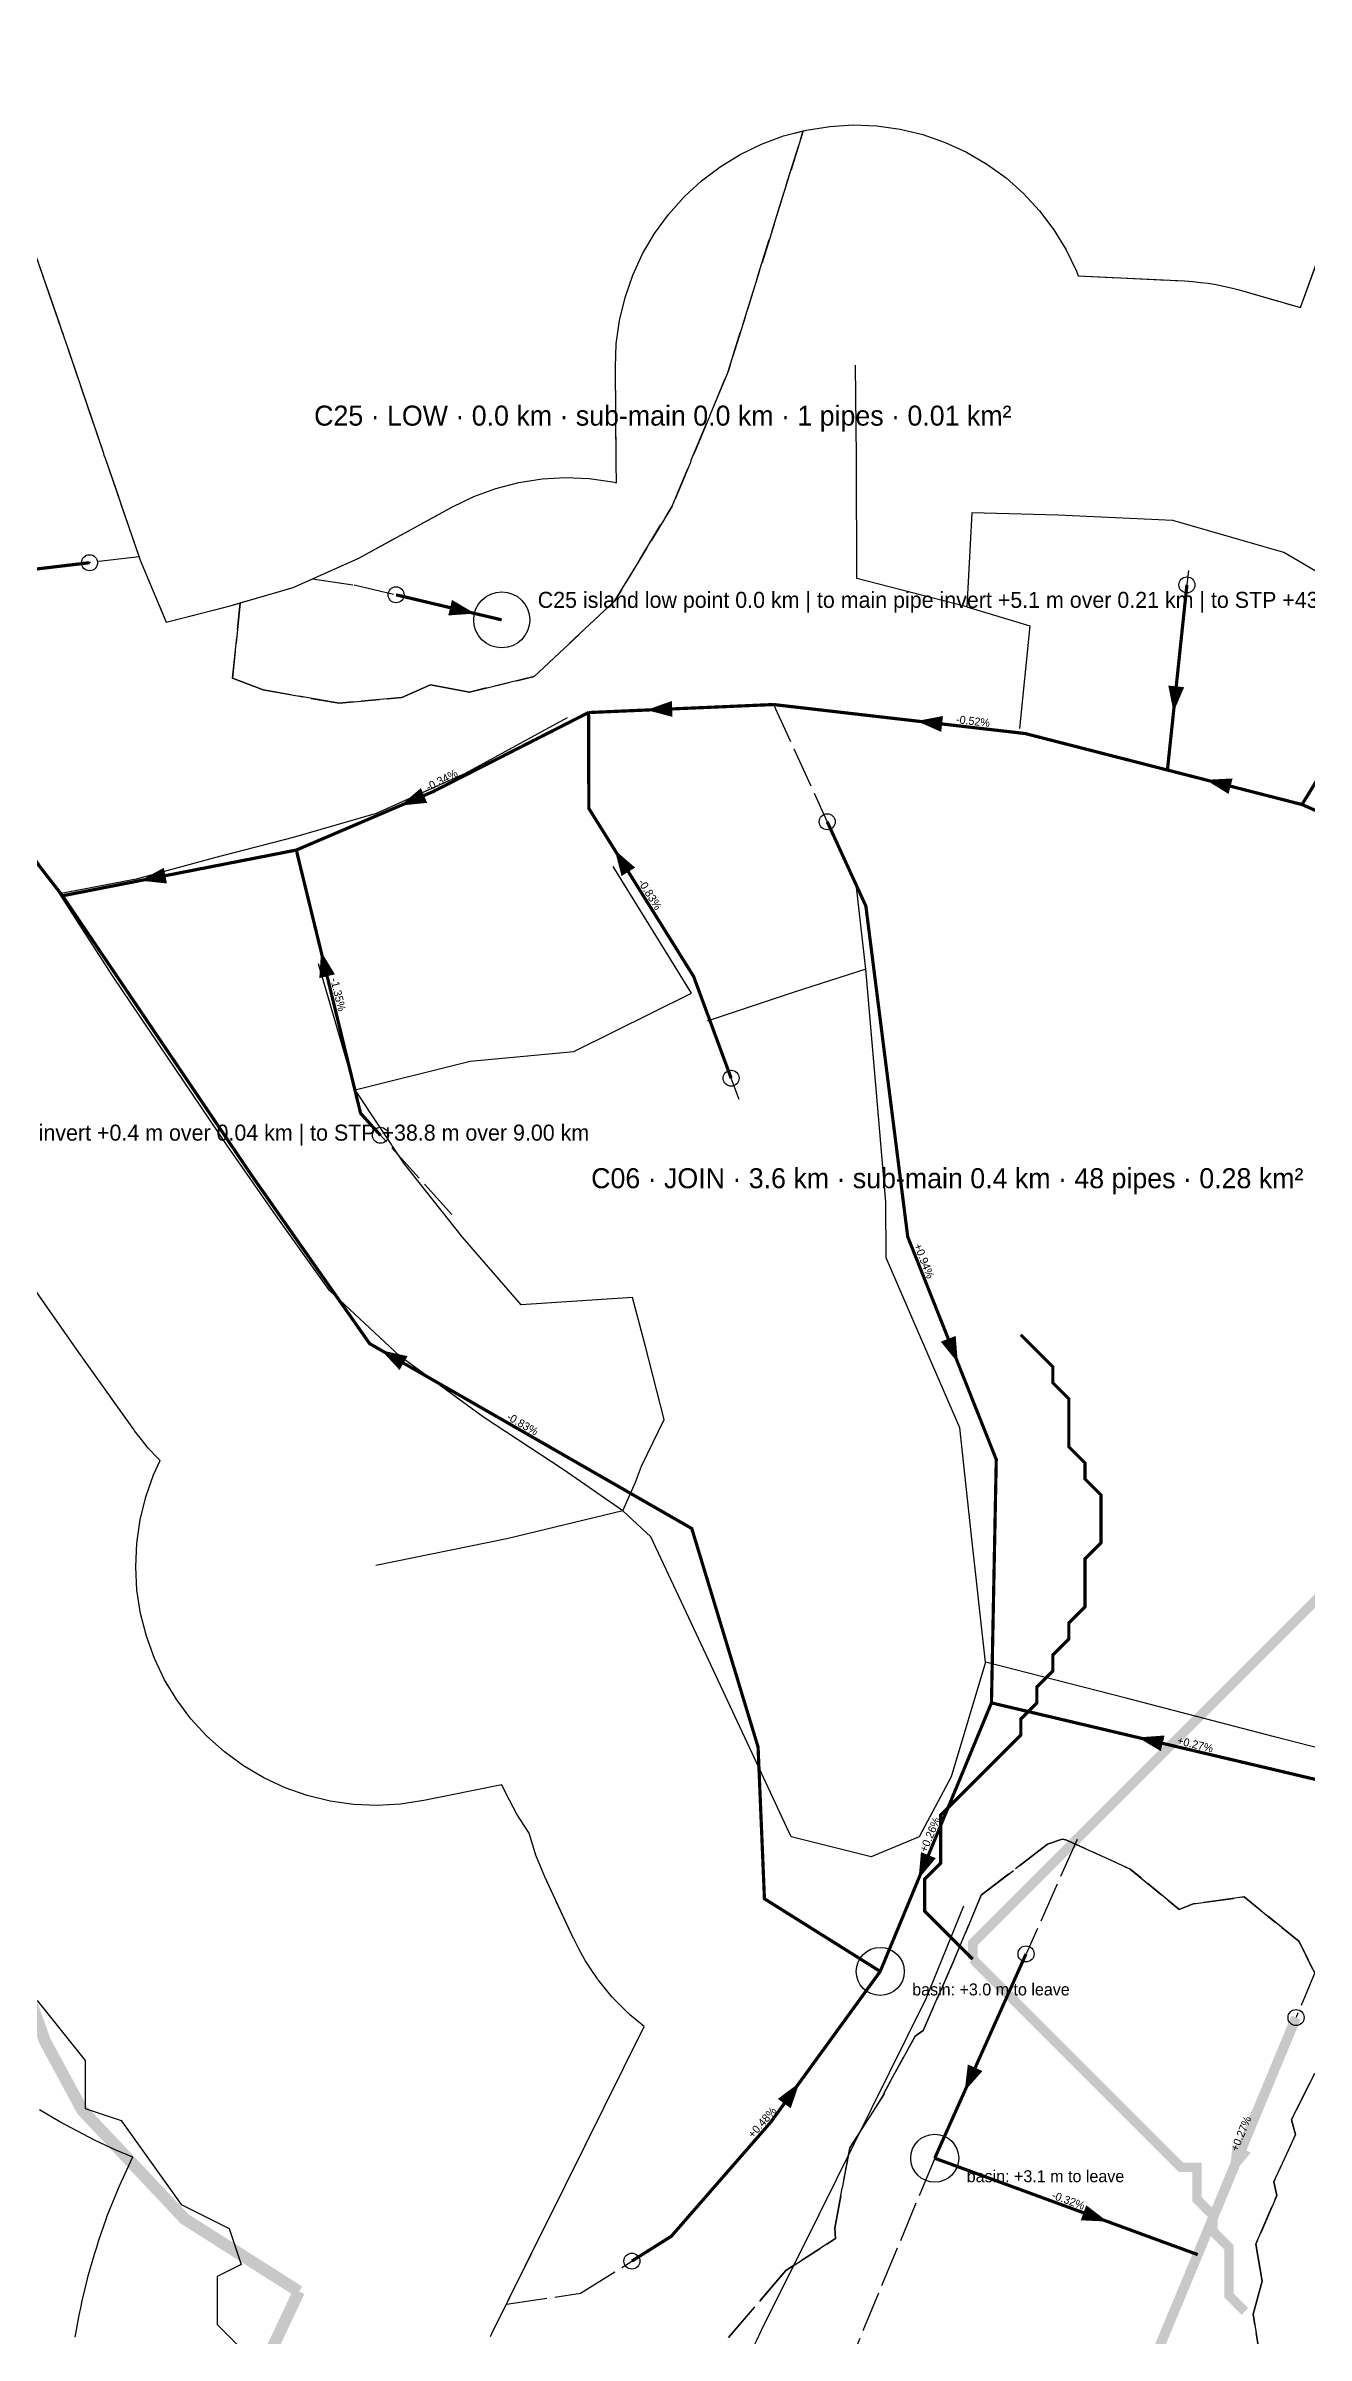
# Model space of a CAD drawing. Header units: metres. Extents: x 441395 to 476894, y 2561381 to 2578972.
# Drawn here: x 450016 to 450331, y 2570173 to 2570745 of the extents above; entities that cross this region are included whole.
import ezdxf
from ezdxf.enums import TextEntityAlignment as Align

# ---------------------------------------------------------------- set-up
doc = ezdxf.new("R2010")
doc.units = ezdxf.units.M
doc.header["$LTSCALE"] = 8
doc.linetypes.add('DASHDOT', pattern=[3.556, 2.54, -0.508, 0, -0.508])
doc.linetypes.add('DASHED', pattern=[1.524, 1.27, -0.254])
for name, color, linetype in [('A_ARROWS', 7, 'Continuous'), ('A_BASINS', 1, 'Continuous'), ('A_BRANCH', 7, 'Continuous'), ('A_BUILT_2006', 252, 'Continuous'), ('A_CATCH_LABEL', 7, 'Continuous'), ('A_CATCHMENTS', 7, 'Continuous'), ('A_ENVELOPE', 3, 'Continuous'), ('A_GRADIENT', 8, 'Continuous'), ('A_HEAD_GAP', 8, 'Continuous'), ('A_HEADS', 8, 'Continuous'), ('A_LATERAL', 7, 'Continuous'), ('A_MAIN_PIPE', 5, 'Continuous'), ('A_OUTLET_LABEL', 7, 'Continuous'), ('A_OUTLETS', 7, 'Continuous'), ('A_STREAMS', 5, 'Continuous'), ('A_SUBMAIN', 7, 'Continuous'), ('A_WADI', 4, 'Continuous')]:
    doc.layers.add(name, color=color, linetype=linetype)

msp = doc.modelspace()

# ---------------------------------------------------------------- linework, layer by layer
at = {"layer": 'A_ARROWS', "color": 1}
for points in [[(450123.73, 2570602.85), (450117.04, 2570602.38), (450117.96, 2570606.27)], [(450246.09, 2570233.56), (450246.88, 2570240.22), (450250.53, 2570238.58)], [(450312.23, 2570211.77), (450312.99, 2570220.12), (450317.61, 2570218.2)], [(450281.79, 2570200.95), (450275.09, 2570201.28), (450276.47, 2570205.03)]]:
    msp.add_solid(points, dxfattribs=at)
at = {"layer": 'A_ARROWS', "color": 3}
for points in [[(450298.28, 2570578.27), (450296.96, 2570584.85), (450300.94, 2570584.43)], [(450166.59, 2570578.74), (450172.9, 2570581.01), (450173.08, 2570577.02)], [(450234.09, 2570575.99), (450240.67, 2570577.24), (450240.22, 2570573.27)], [(450105.1, 2570554.86), (450110.19, 2570559.22), (450111.77, 2570555.54)], [(450306.33, 2570561.29), (450313.03, 2570561.63), (450312.03, 2570557.76)], [(450158.66, 2570543.74), (450163.74, 2570539.37), (450160.34, 2570537.25)], [(450040.09, 2570536.11), (450045.98, 2570539.31), (450046.75, 2570535.38)], [(450085.25, 2570518.43), (450088.71, 2570512.68), (450084.82, 2570511.74)], [(450244.36, 2570415.64), (450240.13, 2570420.85), (450243.85, 2570422.32)], [(450100.32, 2570418.7), (450106.87, 2570417.25), (450104.87, 2570413.78)], [(450289.35, 2570321.95), (450296.03, 2570322.43), (450295.11, 2570318.53)], [(450234.57, 2570286.62), (450235.17, 2570293.3), (450238.87, 2570291.77)], [(450204.77, 2570235.62), (450202.63, 2570229.27), (450199.39, 2570231.62)]]:
    msp.add_solid(points, dxfattribs=at)
at = {"layer": 'A_BASINS', "color": 1}
for centre in [(450224.98, 2570263.47), (450238.6, 2570216.79)]:
    msp.add_circle(centre, 6, dxfattribs=at)
at = {"layer": 'A_BRANCH', "color": 3, "const_width": 0.8}
msp.add_lwpolyline([(450211.74, 2570550.82), (450221.39, 2570529.76), (450231.86, 2570447.08), (450253.98, 2570391.42), (450252.78, 2570330.59)], dxfattribs=at)
at = {"layer": 'A_BUILT_2006', "color": 252}
for points in [[(450219.03, 2570640.75), (450219.02, 2570641.85), (450218.8, 2570664.96)], [(450219.11, 2570611.6), (450219.03, 2570640.75)], [(450247.84, 2570628.03), (450246.62, 2570604.49)], [(450269.45, 2570627.46), (450247.84, 2570628.03)], [(450298.13, 2570626.07), (450269.45, 2570627.46)], [(450325.87, 2570618.11), (450298.13, 2570626.07)], [(450358.1, 2570599.18), (450325.87, 2570618.11)], [(450246.62, 2570604.49), (450219.11, 2570611.6)], [(450246.62, 2570604.49), (450262.38, 2570599.78)], [(450262.38, 2570599.78), (450259.78, 2570574.11)], [(450121.37, 2570562.94), (450146.86, 2570576.84)], [(450019.93, 2570532.89), (450000.65, 2570560.75)], [(450099.07, 2570552.93), (450121.37, 2570562.94)], [(450078.39, 2570546.93), (450099.07, 2570552.93)], [(450058.73, 2570541.85), (450078.39, 2570546.93)], [(450019.93, 2570532.89), (450039.48, 2570536.61)], [(450039.48, 2570536.61), (450058.73, 2570541.85)], [(450177.8, 2570507.99), (450158.21, 2570539.67)], [(450033.22, 2570512.23), (450019.93, 2570532.89)], [(450221.41, 2570513.99), (450218.98, 2570535.18)], [(450093.77, 2570483.83), (450084.61, 2570515.27)], [(450221.41, 2570513.99), (450203.47, 2570508.19)], [(450223.95, 2570484.1), (450221.41, 2570513.99)], [(450046.87, 2570492), (450033.22, 2570512.23)], [(450148.44, 2570493.36), (450177.8, 2570507.99)], [(450203.47, 2570508.19), (450181.73, 2570500.97)], [(450061.77, 2570469.93), (450046.87, 2570492)], [(450093.77, 2570483.83), (450122.54, 2570491.01)], [(450122.54, 2570491.01), (450148.44, 2570493.36)], [(450105.9, 2570465.47), (450093.77, 2570483.83)], [(450226.37, 2570455.74), (450223.95, 2570484.1)], [(450074.49, 2570451.74), (450061.77, 2570469.93)], [(450120.56, 2570446.99), (450105.9, 2570465.47)], [(450087.35, 2570433.64), (450074.49, 2570451.74)], [(450233.16, 2570426.41), (450226.49, 2570441.83), (450226.37, 2570455.74)], [(450135.25, 2570430.04), (450120.56, 2570446.99)], [(450104.94, 2570417.21), (450087.35, 2570433.64)], [(450163.11, 2570431.88), (450135.25, 2570430.04)], [(450166.33, 2570419.65), (450163.11, 2570431.88)], [(450244.85, 2570399.37), (450233.16, 2570426.41)], [(450125.81, 2570402.03), (450104.94, 2570417.21)], [(450165.29, 2570389.73), (450171, 2570401.43), (450166.33, 2570419.65)], [(450145.74, 2570388.9), (450125.81, 2570402.03)], [(450247.82, 2570372.34), (450244.85, 2570399.37)], [(450160.67, 2570378.6), (450145.74, 2570388.9)], [(450160.67, 2570378.6), (450163.84, 2570385.73), (450165.29, 2570389.73)], [(450160.67, 2570378.6), (450131.64, 2570371.62)], [(450177.8, 2570350.47), (450167.7, 2570372.11), (450160.67, 2570378.6)], [(450131.64, 2570371.62), (450098.93, 2570364.94)], [(450251.3, 2570340.79), (450247.82, 2570372.34)], [(450192.95, 2570318), (450177.8, 2570350.47)], [(450251.3, 2570340.79), (450242.7, 2570312.11)], [(450286.45, 2570331.74), (450251.3, 2570340.79)], [(450323.53, 2570322.08), (450286.45, 2570331.74)], [(450355.6, 2570313.85), (450323.53, 2570322.08)], [(450202.7, 2570297.11), (450192.95, 2570318)], [(450242.7, 2570312.11), (450234.7, 2570297.11), (450228.7, 2570294.61)], [(450228.7, 2570294.61), (450222.7, 2570292.11), (450202.7, 2570297.11)], [(450236.5, 2570256.72), (450245.89, 2570279.89)], [(450222.7, 2570228.93), (450236.5, 2570256.72)], [(450209.7, 2570202.73), (450222.7, 2570228.93)], [(450195.34, 2570173.8), (450209.7, 2570202.73)], [(450181.69, 2570146.3), (450194.04, 2570171.18), (450195.34, 2570173.8)]]:
    msp.add_lwpolyline(points, dxfattribs=at)
at = {"layer": 'A_CATCHMENTS', "color": 3, "linetype": 'DASHED'}
for points in [[(450012.54, 2570696.34), (450021.1, 2570671.73), (450021.16, 2570671.53), (450021.24, 2570671.33), (450030.8, 2570643.19), (450031, 2570642.47), (450031.3, 2570641.72), (450040.07, 2570616.2), (450046.56, 2570600.68), (450062.53, 2570604.8), (450065.08, 2570605.54), (450063.11, 2570586.74), (450070.75, 2570583.76), (450089.74, 2570580.42), (450105.43, 2570581.89), (450112.61, 2570585.04), (450122.32, 2570583.22), (450138.47, 2570587.09), (450158.61, 2570605.96), (450173.02, 2570629.73), (450186.99, 2570663.37), (450205.72, 2570723.48), (450206.53, 2570723.7), (450212.35, 2570724.62), (450218.22, 2570724.96), (450224.11, 2570724.73), (450229.94, 2570723.92), (450235.66, 2570722.54), (450241.23, 2570720.61), (450246.57, 2570718.15), (450251.65, 2570715.17), (450256.42, 2570711.71), (450260.82, 2570707.8), (450264.81, 2570703.47), (450268.37, 2570698.78), (450271.44, 2570693.76), (450274.01, 2570688.46), (450274.44, 2570687.29), (450301.04, 2570686), (450302.07, 2570685.9), (450303.11, 2570685.86), (450305, 2570685.61), (450306.9, 2570685.43), (450307.92, 2570685.23), (450308.95, 2570685.09), (450310.8, 2570684.65), (450312.67, 2570684.28), (450313.67, 2570683.98), (450314.68, 2570683.74), (450329.98, 2570679.35), (450335.37, 2570694.09)], [(450127.57, 2570172.22), (450127.77, 2570172.59), (450127.94, 2570172.98), (450140.29, 2570197.86), (450141.59, 2570200.47), (450141.59, 2570200.47), (450141.59, 2570200.48), (450155.95, 2570229.41), (450155.95, 2570229.41), (450155.95, 2570229.41), (450166.01, 2570249.68), (450164.57, 2570250.87), (450162.43, 2570252.63), (450162.31, 2570252.75), (450162.18, 2570252.86), (450160.22, 2570254.83), (450158.26, 2570256.79), (450158.15, 2570256.93), (450158.03, 2570257.05), (450156.29, 2570259.2), (450154.52, 2570261.34), (450154.43, 2570261.49), (450154.32, 2570261.62), (450152.79, 2570263.93), (450151.25, 2570266.24), (450151.17, 2570266.39), (450151.08, 2570266.53), (450149.78, 2570268.98), (450148.47, 2570271.43), (450148.41, 2570271.59), (450148.33, 2570271.74), (450141.16, 2570287.1), (450138.93, 2570292.55), (450137.3, 2570298.03), (450134.15, 2570302.8), (450131.4, 2570308.01), (450130.41, 2570310.13), (450110.94, 2570306.15), (450105.12, 2570305.26), (450099.24, 2570304.94), (450093.35, 2570305.2), (450087.53, 2570306.03), (450081.81, 2570307.43), (450076.25, 2570309.39), (450070.92, 2570311.88), (450065.85, 2570314.88), (450061.1, 2570318.36), (450056.72, 2570322.3), (450052.75, 2570326.64), (450049.21, 2570331.35), (450046.16, 2570336.38), (450043.62, 2570341.69), (450041.6, 2570347.23), (450040.14, 2570352.93), (450039.25, 2570358.75), (450038.93, 2570364.63), (450039.19, 2570370.51), (450040.02, 2570376.34), (450041.43, 2570382.06), (450043.38, 2570387.62), (450045.04, 2570391.17), (450044.23, 2570392.02), (450042.29, 2570394.02), (450042.19, 2570394.14), (450042.08, 2570394.26), (450040.36, 2570396.45), (450038.63, 2570398.62), (450038.54, 2570398.76), (450038.44, 2570398.88), (450025.58, 2570416.98), (450025.46, 2570417.18), (450025.32, 2570417.36), (450012.6, 2570435.55)], [(450338.4, 2570253.16), (450329.65, 2570270.93), (450315.91, 2570282.1), (450303.2, 2570280.34), (450299.65, 2570278.98), (450287.46, 2570289.05), (450271.4, 2570296.4), (450270.46, 2570296.53), (450266.81, 2570295.29), (450250.23, 2570282.5), (450243.19, 2570265.78), (450243.18, 2570265.76), (450235.7, 2570248.71), (450233.68, 2570247.27), (450225.95, 2570233.1), (450225.91, 2570232.67), (450217.38, 2570219.36), (450213.6, 2570199.32), (450213.81, 2570196.74), (450201.43, 2570188.7), (450187.07, 2570171.96)], [(450320.48, 2570163.13), (450318.16, 2570177.84), (450320.45, 2570186.09), (450318.88, 2570195.33), (450324.07, 2570207.48), (450323.33, 2570210.85), (450328.78, 2570222.72), (450327.73, 2570226.38), (450333.54, 2570237.95)]]:
    msp.add_lwpolyline(points, dxfattribs=at)
at = {"layer": 'A_CATCHMENTS', "color": 1, "linetype": 'DASHED'}
msp.add_lwpolyline([(450186.99, 2570663.37), (450173.02, 2570629.73), (450158.61, 2570605.96), (450138.47, 2570587.09), (450122.32, 2570583.22), (450112.61, 2570585.04), (450105.43, 2570581.89), (450089.74, 2570580.42), (450070.75, 2570583.76), (450063.11, 2570586.74), (450065.08, 2570605.54), (450078.32, 2570609.39), (450094.68, 2570616.73), (450118.14, 2570629.52), (450123.44, 2570632.08), (450128.97, 2570634.11), (450134.67, 2570635.59), (450140.48, 2570636.5), (450146.36, 2570636.84), (450152.24, 2570636.6), (450158.08, 2570635.78), (450159.05, 2570635.55), (450159.03, 2570640.39), (450159.03, 2570641.27), (450158.8, 2570664.39), (450159.04, 2570670.27), (450159.84, 2570676.1), (450161.22, 2570681.83), (450163.15, 2570687.39), (450165.62, 2570692.74), (450168.59, 2570697.82), (450172.06, 2570702.58), (450175.97, 2570706.98), (450180.29, 2570710.98), (450184.99, 2570714.53), (450190.01, 2570717.6), (450195.31, 2570720.17), (450200.83, 2570722.21), (450205.72, 2570723.48), (450186.99, 2570663.37)], close=True, dxfattribs=at)
for points in [[(450187.07, 2570171.96), (450201.43, 2570188.7), (450213.81, 2570196.74), (450213.6, 2570199.32), (450217.38, 2570219.36), (450225.91, 2570232.67), (450225.95, 2570233.1), (450233.68, 2570247.27), (450235.7, 2570248.71), (450243.18, 2570265.76), (450243.19, 2570265.78), (450250.23, 2570282.5), (450266.81, 2570295.29), (450270.46, 2570296.53), (450271.4, 2570296.4), (450287.46, 2570289.05), (450299.65, 2570278.98), (450303.2, 2570280.34), (450315.91, 2570282.1), (450329.65, 2570270.93), (450338.4, 2570253.16)], [(450333.54, 2570237.95), (450327.73, 2570226.38), (450328.78, 2570222.72), (450323.33, 2570210.85), (450324.07, 2570207.48), (450318.88, 2570195.33), (450320.45, 2570186.09), (450318.16, 2570177.84), (450320.48, 2570163.13)]]:
    msp.add_lwpolyline(points, dxfattribs=at)
at = {"layer": 'A_ENVELOPE', "color": 3}
for points in [[(450012.54, 2570696.34), (450021.1, 2570671.73), (450021.16, 2570671.53), (450021.24, 2570671.33), (450030.8, 2570643.19), (450031, 2570642.47), (450031.3, 2570641.72), (450040.07, 2570616.2), (450046.56, 2570600.68), (450062.53, 2570604.8), (450078.32, 2570609.39), (450094.68, 2570616.73), (450118.14, 2570629.52), (450123.44, 2570632.08), (450128.97, 2570634.11), (450134.67, 2570635.59), (450140.48, 2570636.5), (450146.36, 2570636.84), (450152.24, 2570636.6), (450158.08, 2570635.78), (450159.05, 2570635.55), (450159.03, 2570640.39), (450159.03, 2570641.27), (450158.8, 2570664.39), (450159.04, 2570670.27), (450159.84, 2570676.1), (450161.22, 2570681.83), (450163.15, 2570687.39), (450165.62, 2570692.74), (450168.59, 2570697.82), (450172.06, 2570702.58), (450175.97, 2570706.98), (450180.29, 2570710.98), (450184.99, 2570714.53), (450190.01, 2570717.6), (450195.31, 2570720.17), (450200.83, 2570722.21), (450206.53, 2570723.7), (450212.35, 2570724.62), (450218.22, 2570724.96), (450224.11, 2570724.73), (450229.94, 2570723.92), (450235.66, 2570722.54), (450241.23, 2570720.61), (450246.57, 2570718.15), (450251.65, 2570715.17), (450256.42, 2570711.71), (450260.82, 2570707.8), (450264.81, 2570703.47), (450268.37, 2570698.78), (450271.44, 2570693.76), (450274.01, 2570688.46), (450274.44, 2570687.29), (450301.04, 2570686), (450302.07, 2570685.9), (450303.11, 2570685.86), (450305, 2570685.61), (450306.9, 2570685.43), (450307.92, 2570685.23), (450308.95, 2570685.09), (450310.8, 2570684.65), (450312.67, 2570684.28), (450313.67, 2570683.98), (450314.68, 2570683.74), (450329.98, 2570679.35), (450335.37, 2570694.09)], [(450127.57, 2570172.22), (450127.77, 2570172.59), (450127.94, 2570172.98), (450140.29, 2570197.86), (450141.59, 2570200.47), (450141.59, 2570200.47), (450141.59, 2570200.48), (450155.95, 2570229.41), (450155.95, 2570229.41), (450155.95, 2570229.41), (450166.01, 2570249.68), (450164.57, 2570250.87), (450162.43, 2570252.63), (450162.31, 2570252.75), (450162.18, 2570252.86), (450160.22, 2570254.83), (450158.26, 2570256.79), (450158.15, 2570256.93), (450158.03, 2570257.05), (450156.29, 2570259.2), (450154.52, 2570261.34), (450154.43, 2570261.49), (450154.32, 2570261.62), (450152.79, 2570263.93), (450151.25, 2570266.24), (450151.17, 2570266.39), (450151.08, 2570266.53), (450149.78, 2570268.98), (450148.47, 2570271.43), (450148.41, 2570271.59), (450148.33, 2570271.74), (450141.16, 2570287.1), (450138.93, 2570292.55), (450137.3, 2570298.03), (450134.15, 2570302.8), (450131.4, 2570308.01), (450130.41, 2570310.13), (450110.94, 2570306.15), (450105.12, 2570305.26), (450099.24, 2570304.94), (450093.35, 2570305.2), (450087.53, 2570306.03), (450081.81, 2570307.43), (450076.25, 2570309.39), (450070.92, 2570311.88), (450065.85, 2570314.88), (450061.1, 2570318.36), (450056.72, 2570322.3), (450052.75, 2570326.64), (450049.21, 2570331.35), (450046.16, 2570336.38), (450043.62, 2570341.69), (450041.6, 2570347.23), (450040.14, 2570352.93), (450039.25, 2570358.75), (450038.93, 2570364.63), (450039.19, 2570370.51), (450040.02, 2570376.34), (450041.43, 2570382.06), (450043.38, 2570387.62), (450045.04, 2570391.17), (450044.23, 2570392.02), (450042.29, 2570394.02), (450042.19, 2570394.14), (450042.08, 2570394.26), (450040.36, 2570396.45), (450038.63, 2570398.62), (450038.54, 2570398.76), (450038.44, 2570398.88), (450025.58, 2570416.98), (450025.46, 2570417.18), (450025.32, 2570417.36), (450012.6, 2570435.55)]]:
    msp.add_lwpolyline(points, dxfattribs=at)
at = {"layer": 'A_HEAD_GAP', "color": 8, "linetype": 'DASHED'}
for points in [[(450039.78, 2570617.03), (450027.41, 2570615.56)], [(450083.13, 2570611.54), (450093.51, 2570610.01), (450104, 2570607.53)], [(450301.99, 2570613.57), (450301.62, 2570610.01)], [(450198.32, 2570580.11), (450211.74, 2570550.82)], [(450189.71, 2570481.36), (450187.73, 2570486.72)], [(450117.9, 2570452.69), (450100.1, 2570472.44)], [(450274.2, 2570296.44), (450261.42, 2570267.84)], [(450334.05, 2570264.37), (450328.89, 2570251.94)], [(450238.6, 2570216.79), (450217.08, 2570165.03)], [(450131.59, 2570180.33), (450150.1, 2570183.02), (450162.92, 2570191.08)]]:
    msp.add_lwpolyline(points, dxfattribs=at)
at = {"layer": 'A_HEADS', "color": 3}
for centre in [(450027.41, 2570615.56), (450301.62, 2570610.01), (450211.74, 2570550.82), (450187.73, 2570486.72), (450100.1, 2570472.44), (450162.92, 2570191.08)]:
    msp.add_circle(centre, 2, dxfattribs=at)
at = {"layer": 'A_HEADS', "color": 1}
for centre in [(450104, 2570607.53), (450261.42, 2570267.84), (450328.89, 2570251.94)]:
    msp.add_circle(centre, 2, dxfattribs=at)
at = {"layer": 'A_LATERAL', "color": 3, "const_width": 0.8}
for points in [[(450027.41, 2570615.56), (449982.29, 2570610.19)], [(450301.62, 2570610.01), (450296.75, 2570563.74)], [(450358.15, 2570600.45), (450330.38, 2570555.12)], [(450079.07, 2570543.74), (450020.64, 2570532.31)]]:
    msp.add_lwpolyline(points, dxfattribs=at)
at = {"layer": 'A_LATERAL', "color": 1, "linetype": 'DASHED', "const_width": 0.8}
for points in [[(450104, 2570607.53), (450130.4, 2570601.27)], [(450261.42, 2570267.84), (450238.6, 2570216.79)]]:
    msp.add_lwpolyline(points, dxfattribs=at)
at = {"layer": 'A_LATERAL', "color": 3, "linetype": 'DASHDOT', "const_width": 0.8}
for points in [[(450152.1, 2570578.11), (450113.23, 2570558.34), (450079.07, 2570543.74)], [(450198.32, 2570580.11), (450152.1, 2570578.11)], [(450187.73, 2570486.72), (450178.35, 2570512.16), (450152.17, 2570554.14), (450152.1, 2570578.11)], [(450296.75, 2570563.74), (450261.2, 2570572.86), (450198.32, 2570580.11)], [(450100.1, 2570472.44), (450095.13, 2570477.95), (450079.07, 2570543.74)], [(450224.98, 2570263.47), (450196.05, 2570281.63), (450194.46, 2570319.55), (450177.89, 2570374.17), (450097.39, 2570420.38), (450067.91, 2570462.43), (450020.64, 2570532.31)]]:
    msp.add_lwpolyline(points, dxfattribs=at)
at = {"layer": 'A_LATERAL', "color": 3, "linetype": 'DASHED', "const_width": 0.8}
for points in [[(450330.38, 2570555.12), (450296.75, 2570563.74)], [(450020.64, 2570532.31), (450002.84, 2570555.21)], [(450338.11, 2570551.73), (450330.38, 2570555.12)], [(450252.78, 2570330.59), (450224.98, 2570263.47)], [(450353.92, 2570306.69), (450252.78, 2570330.59)], [(450162.92, 2570191.08), (450172.77, 2570197.27), (450197.62, 2570225.78), (450224.98, 2570263.47)]]:
    msp.add_lwpolyline(points, dxfattribs=at)
at = {"layer": 'A_LATERAL', "color": 1, "linetype": 'DASHDOT', "const_width": 0.8}
msp.add_lwpolyline([(450238.6, 2570216.79), (450304.32, 2570192.69)], dxfattribs=at)
at = {"layer": 'A_MAIN_PIPE', "color": 5, "const_width": 3}
for points in [[(449926.08, 2570819.41), (449916.16, 2570751.65), (449913.38, 2570729.22), (449914.1, 2570625.24), (449921.17, 2570573.38), (449930.76, 2570528.24), (449957.81, 2570448.76), (449973.48, 2570387.55), (450000.53, 2570286.74), (450012.04, 2570257.69), (450016.23, 2570246.12), (450025.61, 2570228.75), (450051.15, 2570201.62), (450079.73, 2570183.48)], [(450079.73, 2570183.48), (450068.28, 2570159.15)]]:
    msp.add_lwpolyline(points, dxfattribs=at)
at = {"layer": 'A_OUTLETS', "color": 30}
msp.add_circle((450130.4, 2570601.27), 7, dxfattribs=at)
at = {"layer": 'A_STREAMS', "color": 5}
for points, const_width in [([(450260.12, 2570422.59), (450264.12, 2570418.59), (450268.12, 2570414.59), (450268.12, 2570410.58), (450272.12, 2570406.58), (450272.12, 2570402.58), (450272.12, 2570398.58), (450272.12, 2570394.58), (450276.13, 2570390.57), (450276.13, 2570386.57), (450280.13, 2570382.57), (450280.13, 2570378.57), (450280.13, 2570374.57), (450280.13, 2570370.57), (450276.13, 2570366.56), (450276.13, 2570362.56), (450276.13, 2570358.56), (450276.13, 2570354.56), (450272.12, 2570350.56), (450272.12, 2570346.55), (450268.12, 2570342.55), (450268.12, 2570338.55), (450264.12, 2570334.55), (450264.12, 2570330.55), (450260.12, 2570326.55), (450260.12, 2570322.54), (450256.12, 2570318.54), (450252.11, 2570314.54), (450248.11, 2570310.54), (450244.11, 2570306.54), (450240.11, 2570302.54), (450240.11, 2570298.53), (450240.11, 2570294.53), (450240.11, 2570290.53), (450236.11, 2570286.53), (450236.11, 2570282.53), (450236.11, 2570278.52), (450240.11, 2570274.52), (450244.11, 2570270.52), (450248.11, 2570266.52)], 0.8), ([(450336.15, 2570358.56), (450332.15, 2570354.56), (450328.15, 2570350.56), (450324.15, 2570346.55), (450320.14, 2570342.55), (450316.14, 2570338.55), (450312.14, 2570334.55), (450308.14, 2570330.55), (450304.14, 2570326.55), (450300.14, 2570322.54), (450296.13, 2570318.54), (450292.13, 2570314.54), (450288.13, 2570310.54), (450284.13, 2570306.54), (450280.13, 2570302.54), (450276.13, 2570298.53), (450272.12, 2570294.53), (450268.12, 2570290.53), (450264.12, 2570286.53), (450260.12, 2570282.53), (450256.12, 2570278.52), (450252.11, 2570274.52), (450248.11, 2570270.52), (450248.11, 2570266.52)], 2.4), ([(450248.11, 2570266.52), (450252.11, 2570262.52), (450256.12, 2570258.52), (450260.12, 2570254.51), (450264.12, 2570250.51), (450268.12, 2570246.51), (450272.12, 2570242.51), (450276.13, 2570238.51), (450280.13, 2570234.5), (450284.13, 2570230.5), (450288.13, 2570226.5), (450292.13, 2570222.5), (450296.13, 2570218.5), (450300.14, 2570214.5), (450304.14, 2570214.5), (450304.14, 2570210.49), (450304.14, 2570206.49), (450308.14, 2570202.49), (450308.14, 2570198.49), (450312.14, 2570194.49), (450312.14, 2570190.49), (450312.14, 2570186.48), (450312.14, 2570182.48), (450316.14, 2570178.48)], 2.4)]:
    msp.add_lwpolyline(points, dxfattribs=dict(at, const_width=const_width))
at = {"layer": 'A_SUBMAIN', "color": 1, "linetype": 'DASHED', "const_width": 2.5}
for points in [[(450328.89, 2570251.94), (450304.32, 2570192.69)], [(450304.32, 2570192.69), (450278.52, 2570130.59)]]:
    msp.add_lwpolyline(points, dxfattribs=at)
at = {"layer": 'A_WADI', "color": 4}
for points in [[(450014.31, 2570256.24), (450026.31, 2570241.24), (450026.31, 2570229.24), (450035.31, 2570226.24), (450050.31, 2570205.24), (450062.31, 2570199.24), (450065.31, 2570190.24), (450059.31, 2570187.24), (450059.31, 2570175.24), (450068.31, 2570166.24)], [(450023.78, 2570172.08), (450024.82, 2570177.6), (450025.21, 2570179.37), (450025.57, 2570181.14), (450026.85, 2570186.61), (450027.06, 2570187.43), (450028.65, 2570192.82), (450029.2, 2570194.54), (450029.74, 2570196.28), (450031.54, 2570201.59), (450031.84, 2570202.39), (450033.94, 2570207.6), (450034.67, 2570209.26), (450035.37, 2570210.93), (450037.69, 2570216.04), (450038.06, 2570216.81), (450038.18, 2570217.05), (450033.96, 2570218.77), (450028.62, 2570221.26), (450019.95, 2570225.84), (450014.88, 2570228.85)]]:
    msp.add_lwpolyline(points, dxfattribs=at)

# ---------------------------------------------------------------- texts
at = {"layer": 'A_BASINS', "color": 1}
for s, p in [('basin: +3.0 m to leave', (450232.98, 2570257.47)), ('basin: +3.1 m to leave', (450246.6, 2570210.79))]:
    msp.add_text(s, height=3, dxfattribs=at).set_placement(p)
at = {"layer": 'A_CATCH_LABEL', "color": 1}
msp.add_text('C25 · LOW · 0.0 km · sub-main 0.0 km · 1 pipes · 0.01 km²', height=5, dxfattribs=at).set_placement((450170.66, 2570652.32), align=Align.MIDDLE_CENTER)
at = {"layer": 'A_CATCH_LABEL', "color": 3}
msp.add_text('C06 · JOIN · 3.6 km · sub-main 0.4 km · 48 pipes · 0.28 km²', height=5, dxfattribs=at).set_placement((450241.74, 2570461.72), align=Align.MIDDLE_CENTER)
at = {"layer": 'A_GRADIENT', "color": 3}
for s, rotation, p in [('-0.52%', 353.4231, (450247.99, 2570574.39)), ('-0.34%', 26.9544, (450116.11, 2570559.8)), ('-0.83%', 301.9481, (450166.09, 2570531.82)), ('-1.35%', 283.7176, (450087.98, 2570507.24)), ('+0.94%', -68.3292, (450234.49, 2570440.47)), ('-0.83%', 330.1381, (450134.81, 2570398.9)), ('+0.27%', 346.7, (450303.35, 2570318.64)), ('+0.26%', 67.5006, (450238.88, 2570297.03)), ('+0.48%', 48.9171, (450196.68, 2570224.69))]:
    msp.add_text(s, height=2, rotation=rotation, dxfattribs=at).set_placement(p, align=Align.BOTTOM_CENTER)
at = {"layer": 'A_GRADIENT', "color": 1}
for s, rotation, p in [('+0.27%', 67.4733, (450316.61, 2570222.31)), ('-0.32%', -20.139, (450271.46, 2570204.74))]:
    msp.add_text(s, height=2, rotation=rotation, dxfattribs=at).set_placement(p, align=Align.BOTTOM_CENTER)
at = {"layer": 'A_OUTLET_LABEL', "color": 30}
for s, p in [('C25 island low point 0.0 km | to main pipe invert +5.1 m over 0.21 km | to STP +43.6 m over 9.25 km', (450139.4, 2570604.27)), ('C22 island low point 0.1 km | to main pipe invert +0.4 m over 0.04 km | to STP +38.8 m over 9.00 km', (449914.3, 2570471.11))]:
    msp.add_text(s, height=4, dxfattribs=at).set_placement(p)

doc.saveas('drawing.dxf')
